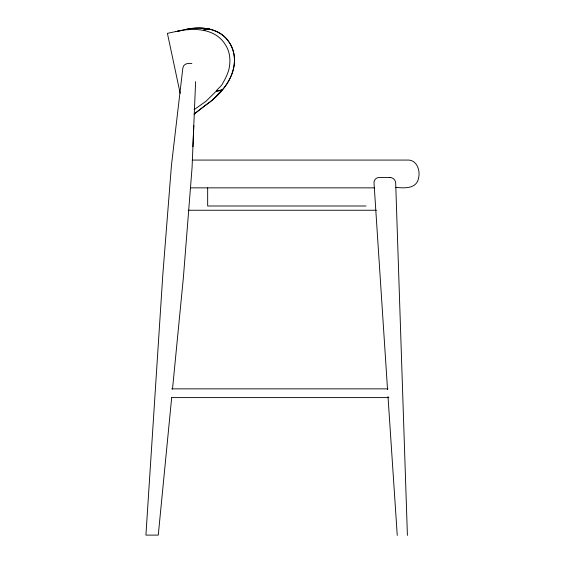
<?xml version="1.0" encoding="UTF-8"?>
<svg xmlns="http://www.w3.org/2000/svg" width="565" height="565" viewBox="0 0 565 565"><rect width="100%" height="100%" fill="white"/><g stroke="black" fill="none" stroke-linecap="round" stroke-linejoin="round"><path stroke-width="0.85" d="M192.919 146.731L195.61 81.699M193.788 125.734L192.072 167.523L183.413 277.217L172.502 389.116M171.654 397.852L158.271 535.104L145.918 535.104L162.798 274.901L171.456 165.213L182.862 67.92C183.328 63.718 188.449 62.807 191.853 63.548M407.407 535.401L395.677 182.968C395.613 180.023 392.957 177.459 390.012 177.509L379.143 177.509C376.255 177.41 373.726 180.087 374.016 182.968L387.541 389.546M180.164 93.345L167.41 33.342L185.278 29.542C200.434 26.569 218.535 27.141 228.352 41.203C239.539 56.013 234.122 77.073 222.335 89.786C209.424 94.284 221.699 87.067 222.9 83.041C225.371 78.747 227.589 74.241 228.889 69.446C230.76 61.288 230.238 52.284 225.619 45.094C215.752 28.398 194.628 27.685 177.756 31.139L182.22 30.418M216.395 90.986L206.034 101.234L194.099 109.681M194.657 113.65L205.102 105.45M205.618 105.069C224.206 92.837 241.792 68.753 231.318 46.076C223.246 28.638 202.157 25.453 185.278 29.542M193.957 114.158L212.772 99.807L222.335 89.786L216.423 91.106M175.418 31.64L175.814 31.555M192.171 160.072L408.94 160.072C416.977 160.686 420.191 170.362 418.736 177.262C417.161 188.971 404.83 188.293 395.761 187.375M390.698 177.551L389.984 177.509M190.313 187.855L374.609 187.855M366.042 205.992L207.666 205.992L207.666 187.855M188.315 210.251L376.368 210.251M171.654 388.861L387.978 388.861M171.598 397.598L388.861 397.598M397.252 535.401L388 396.559M209.382 28.85L203.464 30.143L209.382 28.85"/></g></svg>
